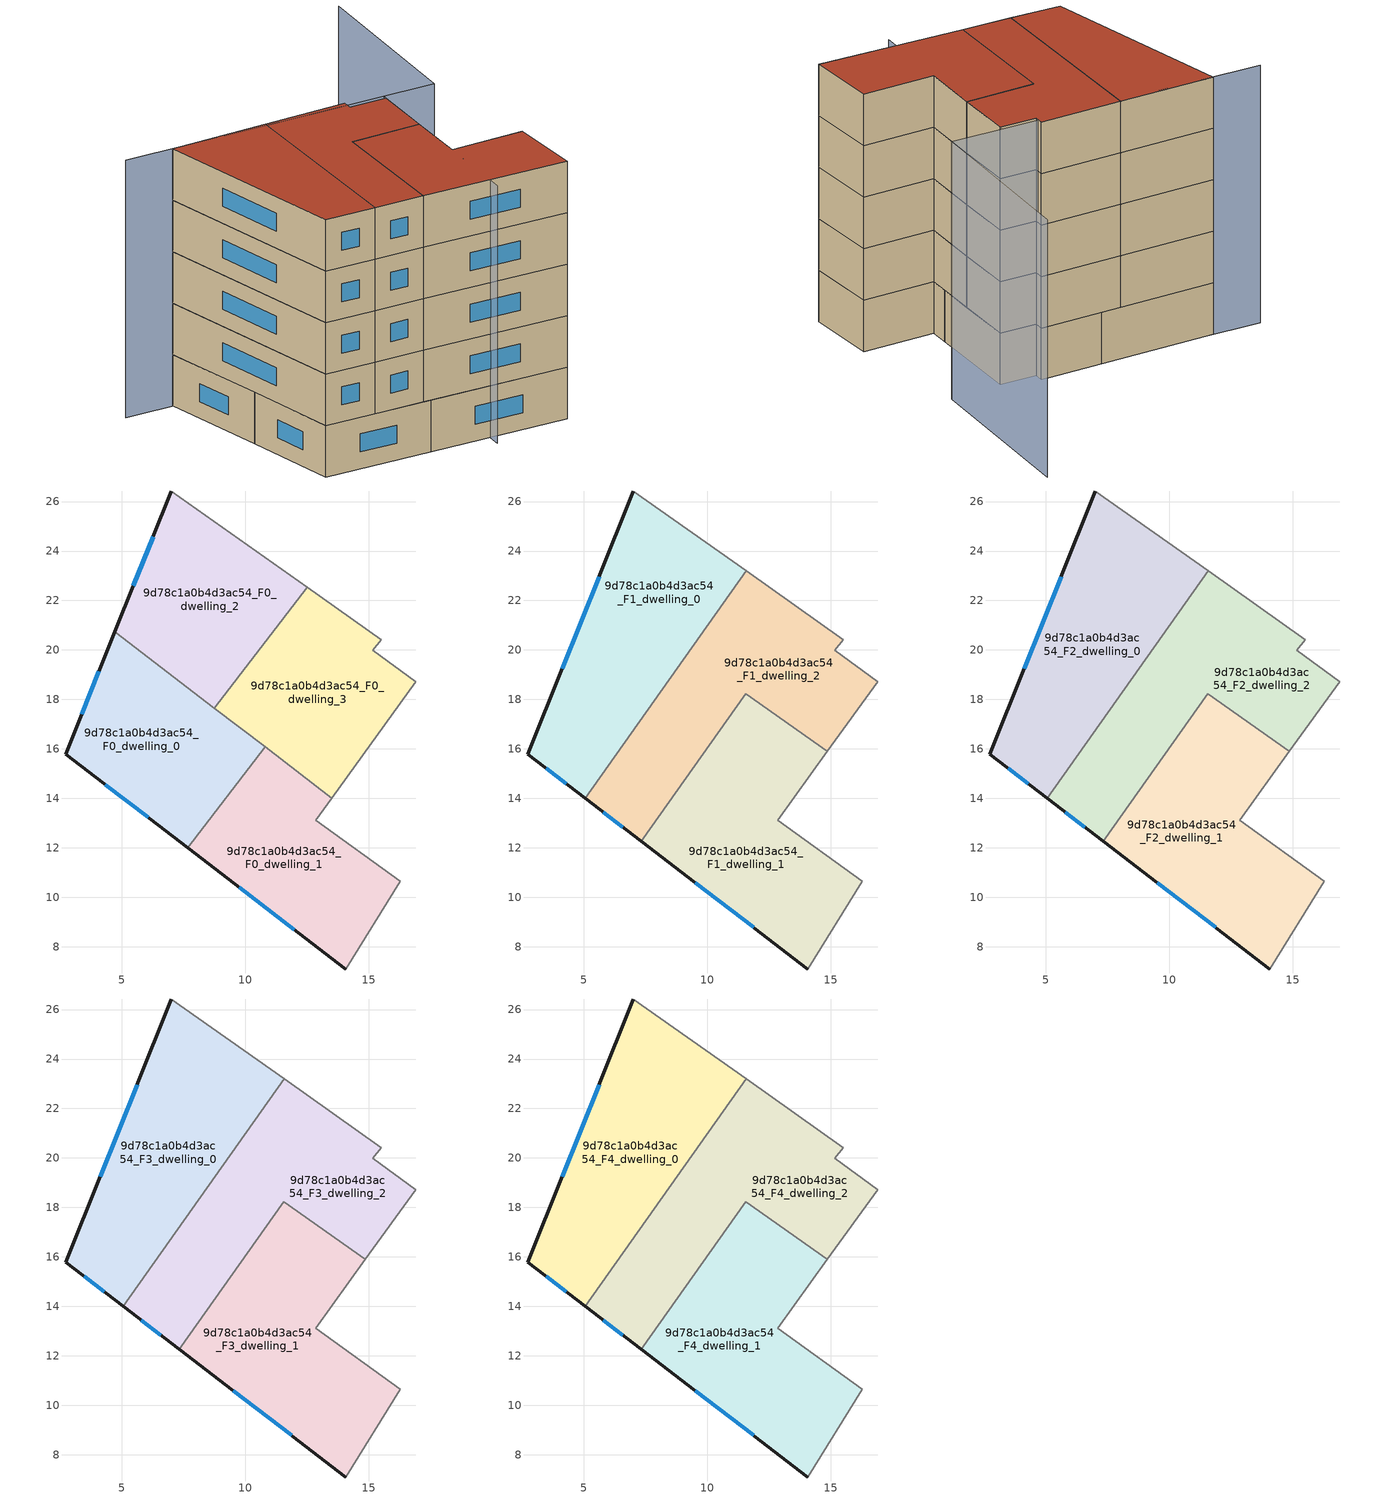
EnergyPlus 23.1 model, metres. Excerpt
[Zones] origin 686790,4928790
9d78c1a0b4d3ac54_F0_dwelling_0
 floor ground (EU_floor_Construction): 10.8,16.08 7.67,12 8.75,17.65 z0; 8.75,17.65 7.67,12 2.74,15.79 4.73,20.74 z0
 wall outside (EU_wall_Construction): 4.73,20.74 2.74,15.79 7.67,12 z0:3
 wall to 9d78c1a0b4d3ac54_F0_dwelling_1 (EU_wall_Construction): 7.67,12 10.8,16.08 z0:3
 wall to 9d78c1a0b4d3ac54_F0_dwelling_2 (EU_wall_Construction): 8.75,17.65 4.73,20.74 z0:3
 wall to 9d78c1a0b4d3ac54_F0_dwelling_3 (EU_wall_Construction): 10.8,16.08 8.75,17.65 z0:3
 window (EU_Window_Construction): 4.34,14.56 6.07,13.23 / 4.08,19.13 3.39,17.4 z0.98:2.02
9d78c1a0b4d3ac54_F0_dwelling_1
 floor ground (EU_floor_Construction): 13.49,14.01 12.84,13.11 16.27,10.64 14.06,7.1 7.67,12 10.8,16.08 z0
 wall outside (EU_wall_Construction): 7.67,12 14.06,7.1 z0:3
 wall adiabatic (EU_wall_Construction): 14.06,7.1 16.27,10.64 12.84,13.11 13.49,14.01 z0:3
 wall to 9d78c1a0b4d3ac54_F0_dwelling_3 (EU_wall_Construction): 13.49,14.01 10.81,16.08 z0:3
 window (EU_Window_Construction): 9.75,10.41 11.98,8.69 z0.98:2.02
9d78c1a0b4d3ac54_F0_dwelling_2
 floor ground (EU_floor_Construction): 12.5,22.54 8.75,17.65 4.73,20.74 7.01,26.43 z0
 wall outside (EU_wall_Construction): 7.01,26.43 4.73,20.74 z0:3
 wall adiabatic (EU_wall_Construction): 12.5,22.54 7.01,26.43 z0:3
 wall to 9d78c1a0b4d3ac54_F0_dwelling_3 (EU_wall_Construction): 8.75,17.65 12.5,22.54 z0:3
 window (EU_Window_Construction): 6.27,24.58 5.47,22.59 z0.98:2.02
9d78c1a0b4d3ac54_F0_dwelling_3
 floor ground (EU_floor_Construction): 15.49,20.42 15.16,19.98 16.89,18.71 13.49,14.01 8.75,17.65 12.5,22.54 z0
 wall adiabatic (EU_wall_Construction): 13.49,14.01 16.89,18.71 15.16,19.98 15.49,20.42 12.5,22.54 z0:3
 ceiling adiabatic (EU_roof_Construction): 13.49,14.01 14.85,15.89 11.55,18.24 10.29,16.47 z3
9d78c1a0b4d3ac54_F1_dwelling_0
 floor to 9d78c1a0b4d3ac54_F0_dwelling_0 (EU_floor_Construction): 8.03,18.21 5.06,14.01 2.74,15.79 4.73,20.74 z3
 floor to 9d78c1a0b4d3ac54_F0_dwelling_2 (EU_floor_Construction): 11.57,23.2 8.03,18.21 4.73,20.74 7.01,26.43 z3
 wall outside (EU_wall_Construction): 7.01,26.43 2.74,15.79 5.06,14.01 z3:6
 wall adiabatic (EU_wall_Construction): 11.57,23.2 7.01,26.43 z3:6
 wall to 9d78c1a0b4d3ac54_F1_dwelling_2 (EU_wall_Construction): 5.06,14.01 11.57,23.2 z3:6
 window (EU_Window_Construction): 3.49,15.21 4.3,14.59 / 5.62,22.97 4.13,19.25 z3.98:5.02
9d78c1a0b4d3ac54_F1_dwelling_1
 floor to 9d78c1a0b4d3ac54_F0_dwelling_0 (EU_floor_Construction): 10.8,16.08 7.67,12 7.32,12.27 10.29,16.47 z3
 floor adiabatic (EU_floor_Construction): 11.55,18.24 10.8,16.08 10.29,16.47 z3; 14.85,15.89 13.49,14.01 13.24,14.21 14.06,16.46 z3; 14.06,16.46 13.24,14.21 10.8,16.08 11.55,18.24 z3
 floor to 9d78c1a0b4d3ac54_F0_dwelling_1 (EU_floor_Construction): 13.24,14.21 12.84,13.11 16.27,10.64 14.06,7.1 7.67,12 10.8,16.08 z3; 13.49,14.01 12.84,13.11 13.24,14.21 z3
 wall outside (EU_wall_Construction): 7.32,12.27 14.06,7.1 z3:6
 wall adiabatic (EU_wall_Construction): 14.06,7.1 16.27,10.64 12.84,13.11 14.85,15.89 z3:6
 wall to 9d78c1a0b4d3ac54_F1_dwelling_2 (EU_wall_Construction): 14.85,15.89 11.55,18.24 7.32,12.27 z3:6
 window (EU_Window_Construction): 9.51,10.59 11.87,8.78 z3.98:5.02
9d78c1a0b4d3ac54_F1_dwelling_2
 floor to 9d78c1a0b4d3ac54_F0_dwelling_0 (EU_floor_Construction): 10.29,16.47 7.32,12.27 5.06,14.01 8.03,18.21 z3
 floor to 9d78c1a0b4d3ac54_F0_dwelling_3 (EU_floor_Construction): 11.55,18.24 10.29,16.47 8.75,17.65 z3; 15.49,20.42 15.16,19.98 16.89,18.71 14.85,15.89 11.55,18.24 8.75,17.65 12.5,22.54 z3
 floor to 9d78c1a0b4d3ac54_F0_dwelling_2 (EU_floor_Construction): 12.5,22.54 8.75,17.65 8.03,18.21 11.57,23.2 z3
 wall outside (EU_wall_Construction): 5.06,14.01 7.32,12.27 z3:6
 wall adiabatic (EU_wall_Construction): 14.85,15.89 16.89,18.71 15.16,19.98 15.49,20.42 11.57,23.2 z3:6
 window (EU_Window_Construction): 5.79,13.45 6.58,12.84 z3.98:5.02
9d78c1a0b4d3ac54_F2_dwelling_0
 floor to 9d78c1a0b4d3ac54_F1_dwelling_0 (EU_floor_Construction): 11.57,23.2 5.06,14.01 2.74,15.79 7.01,26.43 z6
 wall outside (EU_wall_Construction): 7.01,26.43 2.74,15.79 5.06,14.01 z6:9
 wall adiabatic (EU_wall_Construction): 11.57,23.2 7.01,26.43 z6:9
 wall to 9d78c1a0b4d3ac54_F2_dwelling_2 (EU_wall_Construction): 5.06,14.01 11.57,23.2 z6:9
 window (EU_Window_Construction): 3.49,15.21 4.3,14.59 / 5.62,22.97 4.13,19.25 z6.98:8.02
9d78c1a0b4d3ac54_F2_dwelling_1
 floor to 9d78c1a0b4d3ac54_F1_dwelling_1 (EU_floor_Construction): 14.85,15.89 12.84,13.11 16.27,10.64 14.06,7.1 7.32,12.27 11.55,18.24 z6
 wall outside (EU_wall_Construction): 7.32,12.27 14.06,7.1 z6:9
 wall adiabatic (EU_wall_Construction): 14.06,7.1 16.27,10.64 12.84,13.11 14.85,15.89 z6:9
 wall to 9d78c1a0b4d3ac54_F2_dwelling_2 (EU_wall_Construction): 14.85,15.89 11.55,18.24 7.32,12.27 z6:9
 window (EU_Window_Construction): 9.51,10.59 11.87,8.78 z6.98:8.02
9d78c1a0b4d3ac54_F2_dwelling_2
 floor to 9d78c1a0b4d3ac54_F1_dwelling_2 (EU_floor_Construction): 15.49,20.42 15.16,19.98 16.89,18.71 14.85,15.89 11.55,18.24 7.32,12.27 5.06,14.01 11.57,23.2 z6
 wall outside (EU_wall_Construction): 5.06,14.01 7.32,12.27 z6:9
 wall adiabatic (EU_wall_Construction): 14.85,15.89 16.89,18.71 15.16,19.98 15.49,20.42 11.57,23.2 z6:9
 window (EU_Window_Construction): 5.79,13.45 6.58,12.84 z6.98:8.02
9d78c1a0b4d3ac54_F3_dwelling_0
 floor to 9d78c1a0b4d3ac54_F2_dwelling_0 (EU_floor_Construction): 11.57,23.2 5.06,14.01 2.74,15.79 7.01,26.43 z9
 wall outside (EU_wall_Construction): 7.01,26.43 2.74,15.79 5.06,14.01 z9:12
 wall adiabatic (EU_wall_Construction): 11.57,23.2 7.01,26.43 z9:12
 wall to 9d78c1a0b4d3ac54_F3_dwelling_2 (EU_wall_Construction): 5.06,14.01 11.57,23.2 z9:12
 window (EU_Window_Construction): 3.49,15.21 4.3,14.59 / 5.62,22.97 4.13,19.25 z9.98:11.02
9d78c1a0b4d3ac54_F3_dwelling_1
 floor to 9d78c1a0b4d3ac54_F2_dwelling_1 (EU_floor_Construction): 14.85,15.89 12.84,13.11 16.27,10.64 14.06,7.1 7.32,12.27 11.55,18.24 z9
 wall outside (EU_wall_Construction): 7.32,12.27 14.06,7.1 z9:12
 wall adiabatic (EU_wall_Construction): 14.06,7.1 16.27,10.64 12.84,13.11 14.85,15.89 z9:12
 wall to 9d78c1a0b4d3ac54_F3_dwelling_2 (EU_wall_Construction): 14.85,15.89 11.55,18.24 7.32,12.27 z9:12
 window (EU_Window_Construction): 9.51,10.59 11.87,8.78 z9.98:11.02
9d78c1a0b4d3ac54_F3_dwelling_2
 floor to 9d78c1a0b4d3ac54_F2_dwelling_2 (EU_floor_Construction): 15.49,20.42 15.16,19.98 16.89,18.71 14.85,15.89 11.55,18.24 7.32,12.27 5.06,14.01 11.57,23.2 z9
 wall outside (EU_wall_Construction): 5.06,14.01 7.32,12.27 z9:12
 wall adiabatic (EU_wall_Construction): 14.85,15.89 16.89,18.71 15.16,19.98 15.49,20.42 11.57,23.2 z9:12
 window (EU_Window_Construction): 5.79,13.45 6.58,12.84 z9.98:11.02
9d78c1a0b4d3ac54_F4_dwelling_0
 floor to 9d78c1a0b4d3ac54_F3_dwelling_0 (EU_floor_Construction): 11.57,23.2 5.06,14.01 2.74,15.79 7.01,26.43 z12
 wall outside (EU_wall_Construction): 7.01,26.43 2.74,15.79 5.06,14.01 z12:15
 wall adiabatic (EU_wall_Construction): 11.57,23.2 7.01,26.43 z12:15
 wall to 9d78c1a0b4d3ac54_F4_dwelling_2 (EU_wall_Construction): 5.06,14.01 11.57,23.2 z12:15
 window (EU_Window_Construction): 3.49,15.21 4.3,14.59 / 5.62,22.97 4.13,19.25 z12.98:14.02
 roof outside (EU_roof_Construction): 5.06,14.01 11.57,23.2 7.01,26.43 2.74,15.79 z15
9d78c1a0b4d3ac54_F4_dwelling_1
 floor to 9d78c1a0b4d3ac54_F3_dwelling_1 (EU_floor_Construction): 14.85,15.89 12.84,13.11 16.27,10.64 14.06,7.1 7.32,12.27 11.55,18.24 z12
 wall outside (EU_wall_Construction): 7.32,12.27 14.06,7.1 z12:15
 wall adiabatic (EU_wall_Construction): 14.06,7.1 16.27,10.64 12.84,13.11 14.85,15.89 z12:15
 wall to 9d78c1a0b4d3ac54_F4_dwelling_2 (EU_wall_Construction): 14.85,15.89 11.55,18.24 7.32,12.27 z12:15
 window (EU_Window_Construction): 9.51,10.59 11.87,8.78 z12.98:14.02
 roof outside (EU_roof_Construction): 14.06,7.1 16.27,10.64 12.84,13.11 14.85,15.89 11.55,18.24 7.32,12.27 z15
9d78c1a0b4d3ac54_F4_dwelling_2
 floor to 9d78c1a0b4d3ac54_F3_dwelling_2 (EU_floor_Construction): 15.49,20.42 15.16,19.98 16.89,18.71 14.85,15.89 11.55,18.24 7.32,12.27 5.06,14.01 11.57,23.2 z12
 wall outside (EU_wall_Construction): 5.06,14.01 7.32,12.27 z12:15
 wall adiabatic (EU_wall_Construction): 14.85,15.89 16.89,18.71 15.16,19.98 15.49,20.42 11.57,23.2 z12:15
 window (EU_Window_Construction): 5.79,13.45 6.58,12.84 z12.98:14.02
 roof outside (EU_roof_Construction): 14.85,15.89 16.89,18.71 15.16,19.98 15.49,20.42 11.57,23.2 5.06,14.01 7.32,12.27 11.55,18.24 z15
shading: 9.97,9.25 17.02,18.89 / 25.65,25.32 19.43,17.07 / 19.43,17.07 4.78,28.11 z0:15
[Building]
EU S2 Campaign: North Axis=0; Terrain=City; Solar Distribution=FullExterior
[Site:Location]
Bologna: Latitude=44.5; Longitude=11.25; Time Zone=1; Elevation=37
[SizingPeriod:WeatherFileDays]
AnnualSizingPeriod: Begin Month=1; Begin Day of Month=1; End Month=12; End Day of Month=31; Day of Week for Start Day=Monday; Use Weather File Daylight Saving Period=No; Use Weather File Rain and Snow Indicators=No
[MATERIAL]
EU_InternalMass_Material: Roughness=MediumRough; Thickness=0.1; Conductivity=1; Density=1800; Specific Heat=900; Thermal Absorptance=0.9; Solar Absorptance=0.7; Visible Absorptance=0.7
[MATERIAL:NOMASS] Roughness=MediumRough; Thermal Absorptance=0.9; Solar Absorptance=0.7; Visible Absorptance=0.7
Name | Thermal Resistance
EU_wall_NoMass | 0.905828
EU_roof_NoMass | 0.37593
EU_floor_NoMass | 0.67114
[WINDOWMATERIAL:SIMPLEGLAZINGSYSTEM]
EU_Window_SimpleGlazing: UFactor=4.52486; Solar Heat Gain Coefficient=0.85; Visible Transmittance=0.85
[CONSTRUCTION]
EU_wall_Construction: EU_wall_NoMass
EU_roof_Construction: EU_roof_NoMass
EU_floor_Construction: EU_floor_NoMass
EU_InternalMass_Construction: EU_InternalMass_Material
EU_Window_Construction: EU_Window_SimpleGlazing
[ZONE] Type=1; Multiplier=1; Ceiling Height=autocalculate; Floor Area=autocalculate; Part of Total Floor Area=Yes
Name | Volume
9d78c1a0b4d3ac54_F0_dwelling_0 | 107.041
9d78c1a0b4d3ac54_F1_dwelling_0; 9d78c1a0b4d3ac54_F2_dwelling_2; 9d78c1a0b4d3ac54_F3_dwelling_2; 9d78c1a0b4d3ac54_F4_dwelling_2 | 142.718
9d78c1a0b4d3ac54_F2_dwelling_0; 9d78c1a0b4d3ac54_F3_dwelling_0; 9d78c1a0b4d3ac54_F4_dwelling_0; 9d78c1a0b4d3ac54_F1_dwelling_1 | 142.72
9d78c1a0b4d3ac54_F0_dwelling_1 | 107.045
9d78c1a0b4d3ac54_F2_dwelling_1; 9d78c1a0b4d3ac54_F3_dwelling_1; 9d78c1a0b4d3ac54_F4_dwelling_1 | 142.721
9d78c1a0b4d3ac54_F0_dwelling_2 | 107.035
9d78c1a0b4d3ac54_F1_dwelling_2 | 142.714
9d78c1a0b4d3ac54_F0_dwelling_3 | 107.053
[INTERNALMASS] Construction=EU_InternalMass_Construction
Name | Zone or ZoneList | Surface Area
9d78c1a0b4d3ac54_F0_dwelling_0_EU_InternalMass | 9d78c1a0b4d3ac54_F0_dwelling_0 | 35.6791
9d78c1a0b4d3ac54_F0_dwelling_1_EU_InternalMass | 9d78c1a0b4d3ac54_F0_dwelling_1 | 35.6808
9d78c1a0b4d3ac54_F0_dwelling_2_EU_InternalMass | 9d78c1a0b4d3ac54_F0_dwelling_2 | 35.6791
9d78c1a0b4d3ac54_F0_dwelling_3_EU_InternalMass | 9d78c1a0b4d3ac54_F0_dwelling_3 | 35.6837
9d78c1a0b4d3ac54_F1_dwelling_0_EU_InternalMass | 9d78c1a0b4d3ac54_F1_dwelling_0 | 47.5745
9d78c1a0b4d3ac54_F1_dwelling_1_EU_InternalMass | 9d78c1a0b4d3ac54_F1_dwelling_1 | 47.5734
9d78c1a0b4d3ac54_F1_dwelling_2_EU_InternalMass | 9d78c1a0b4d3ac54_F1_dwelling_2 | 47.5723
9d78c1a0b4d3ac54_F2_dwelling_0_EU_InternalMass | 9d78c1a0b4d3ac54_F2_dwelling_0 | 47.5745
9d78c1a0b4d3ac54_F2_dwelling_1_EU_InternalMass | 9d78c1a0b4d3ac54_F2_dwelling_1 | 47.5734
9d78c1a0b4d3ac54_F2_dwelling_2_EU_InternalMass | 9d78c1a0b4d3ac54_F2_dwelling_2 | 47.5723
9d78c1a0b4d3ac54_F3_dwelling_0_EU_InternalMass | 9d78c1a0b4d3ac54_F3_dwelling_0 | 47.5745
9d78c1a0b4d3ac54_F3_dwelling_1_EU_InternalMass | 9d78c1a0b4d3ac54_F3_dwelling_1 | 47.5734
9d78c1a0b4d3ac54_F3_dwelling_2_EU_InternalMass | 9d78c1a0b4d3ac54_F3_dwelling_2 | 47.5723
9d78c1a0b4d3ac54_F4_dwelling_0_EU_InternalMass | 9d78c1a0b4d3ac54_F4_dwelling_0 | 47.5745
9d78c1a0b4d3ac54_F4_dwelling_1_EU_InternalMass | 9d78c1a0b4d3ac54_F4_dwelling_1 | 47.5734
9d78c1a0b4d3ac54_F4_dwelling_2_EU_InternalMass | 9d78c1a0b4d3ac54_F4_dwelling_2 | 47.5723
[OTHEREQUIPMENT] Fuel Type=Electricity; Design Level Calculation Method=Watts/Area; Power per Zone Floor Area=1; Fraction Latent=0; Fraction Radiant=0; Fraction Lost=0; Carbon Dioxide Generation Rate=0; EndUse Subcategory=EU_Step8_InternalGains
Name | Zone or ZoneList or Space or SpaceList | Schedule
EU_Step8_InternalGain_9d78c1a0b4d3ac54_F0_dwelling_0_f000 | 9d78c1a0b4d3ac54_F0_dwelling_0 | EU_Step8_GainSchedule_9d78c1a0b4d3ac54_F0_dwelling_0_f000
EU_Step8_InternalGain_9d78c1a0b4d3ac54_F0_dwelling_1_f000 | 9d78c1a0b4d3ac54_F0_dwelling_1 | EU_Step8_GainSchedule_9d78c1a0b4d3ac54_F0_dwelling_1_f000
EU_Step8_InternalGain_9d78c1a0b4d3ac54_F0_dwelling_2_f000 | 9d78c1a0b4d3ac54_F0_dwelling_2 | EU_Step8_GainSchedule_9d78c1a0b4d3ac54_F0_dwelling_2_f000
EU_Step8_InternalGain_9d78c1a0b4d3ac54_F0_dwelling_3_f000 | 9d78c1a0b4d3ac54_F0_dwelling_3 | EU_Step8_GainSchedule_9d78c1a0b4d3ac54_F0_dwelling_3_f000
EU_Step8_InternalGain_9d78c1a0b4d3ac54_F1_dwelling_0_f000 | 9d78c1a0b4d3ac54_F1_dwelling_0 | EU_Step8_GainSchedule_9d78c1a0b4d3ac54_F1_dwelling_0_f000
EU_Step8_InternalGain_9d78c1a0b4d3ac54_F1_dwelling_1_f000 | 9d78c1a0b4d3ac54_F1_dwelling_1 | EU_Step8_GainSchedule_9d78c1a0b4d3ac54_F1_dwelling_1_f000
EU_Step8_InternalGain_9d78c1a0b4d3ac54_F1_dwelling_2_f000 | 9d78c1a0b4d3ac54_F1_dwelling_2 | EU_Step8_GainSchedule_9d78c1a0b4d3ac54_F1_dwelling_2_f000
EU_Step8_InternalGain_9d78c1a0b4d3ac54_F2_dwelling_0_f000 | 9d78c1a0b4d3ac54_F2_dwelling_0 | EU_Step8_GainSchedule_9d78c1a0b4d3ac54_F2_dwelling_0_f000
EU_Step8_InternalGain_9d78c1a0b4d3ac54_F2_dwelling_1_f000 | 9d78c1a0b4d3ac54_F2_dwelling_1 | EU_Step8_GainSchedule_9d78c1a0b4d3ac54_F2_dwelling_1_f000
EU_Step8_InternalGain_9d78c1a0b4d3ac54_F2_dwelling_2_f000 | 9d78c1a0b4d3ac54_F2_dwelling_2 | EU_Step8_GainSchedule_9d78c1a0b4d3ac54_F2_dwelling_2_f000
EU_Step8_InternalGain_9d78c1a0b4d3ac54_F3_dwelling_0_f000 | 9d78c1a0b4d3ac54_F3_dwelling_0 | EU_Step8_GainSchedule_9d78c1a0b4d3ac54_F3_dwelling_0_f000
EU_Step8_InternalGain_9d78c1a0b4d3ac54_F3_dwelling_1_f000 | 9d78c1a0b4d3ac54_F3_dwelling_1 | EU_Step8_GainSchedule_9d78c1a0b4d3ac54_F3_dwelling_1_f000
EU_Step8_InternalGain_9d78c1a0b4d3ac54_F3_dwelling_2_f000 | 9d78c1a0b4d3ac54_F3_dwelling_2 | EU_Step8_GainSchedule_9d78c1a0b4d3ac54_F3_dwelling_2_f000
EU_Step8_InternalGain_9d78c1a0b4d3ac54_F4_dwelling_0_f000 | 9d78c1a0b4d3ac54_F4_dwelling_0 | EU_Step8_GainSchedule_9d78c1a0b4d3ac54_F4_dwelling_0_f000
EU_Step8_InternalGain_9d78c1a0b4d3ac54_F4_dwelling_1_f000 | 9d78c1a0b4d3ac54_F4_dwelling_1 | EU_Step8_GainSchedule_9d78c1a0b4d3ac54_F4_dwelling_1_f000
EU_Step8_InternalGain_9d78c1a0b4d3ac54_F4_dwelling_2_f000 | 9d78c1a0b4d3ac54_F4_dwelling_2 | EU_Step8_GainSchedule_9d78c1a0b4d3ac54_F4_dwelling_2_f000
[ZONEVENTILATION:DESIGNFLOWRATE] Schedule=EU_AlwaysOn; Design Flow Rate Calculation Method=AirChanges/Hour; Air Changes per Hour=0.73129; Ventilation Type=Natural; Fan Pressure Rise=0; Fan Total Efficiency=1; Constant Term Coefficient=1; Temperature Term Coefficient=0; Velocity Term Coefficient=0; Velocity Squared Term Coefficient=0; Minimum Indoor Temperature=-100; Maximum Indoor Temperature=100; Delta Temperature=-100; Minimum Outdoor Temperature=-100; Maximum Outdoor Temperature=100; Maximum Wind Speed=40
Name | Zone or ZoneList or Space or SpaceList
EU_ConstantAir_9d78c1a0b4d3ac54_F0_dwelling_0 | 9d78c1a0b4d3ac54_F0_dwelling_0
EU_ConstantAir_9d78c1a0b4d3ac54_F0_dwelling_1 | 9d78c1a0b4d3ac54_F0_dwelling_1
EU_ConstantAir_9d78c1a0b4d3ac54_F0_dwelling_2 | 9d78c1a0b4d3ac54_F0_dwelling_2
EU_ConstantAir_9d78c1a0b4d3ac54_F0_dwelling_3 | 9d78c1a0b4d3ac54_F0_dwelling_3
EU_ConstantAir_9d78c1a0b4d3ac54_F1_dwelling_0 | 9d78c1a0b4d3ac54_F1_dwelling_0
EU_ConstantAir_9d78c1a0b4d3ac54_F1_dwelling_1 | 9d78c1a0b4d3ac54_F1_dwelling_1
EU_ConstantAir_9d78c1a0b4d3ac54_F1_dwelling_2 | 9d78c1a0b4d3ac54_F1_dwelling_2
EU_ConstantAir_9d78c1a0b4d3ac54_F2_dwelling_0 | 9d78c1a0b4d3ac54_F2_dwelling_0
EU_ConstantAir_9d78c1a0b4d3ac54_F2_dwelling_1 | 9d78c1a0b4d3ac54_F2_dwelling_1
EU_ConstantAir_9d78c1a0b4d3ac54_F2_dwelling_2 | 9d78c1a0b4d3ac54_F2_dwelling_2
EU_ConstantAir_9d78c1a0b4d3ac54_F3_dwelling_0 | 9d78c1a0b4d3ac54_F3_dwelling_0
EU_ConstantAir_9d78c1a0b4d3ac54_F3_dwelling_1 | 9d78c1a0b4d3ac54_F3_dwelling_1
EU_ConstantAir_9d78c1a0b4d3ac54_F3_dwelling_2 | 9d78c1a0b4d3ac54_F3_dwelling_2
EU_ConstantAir_9d78c1a0b4d3ac54_F4_dwelling_0 | 9d78c1a0b4d3ac54_F4_dwelling_0
EU_ConstantAir_9d78c1a0b4d3ac54_F4_dwelling_1 | 9d78c1a0b4d3ac54_F4_dwelling_1
EU_ConstantAir_9d78c1a0b4d3ac54_F4_dwelling_2 | 9d78c1a0b4d3ac54_F4_dwelling_2
[HVACTEMPLATE:THERMOSTAT] Constant Heating Setpoint=20; Constant Cooling Setpoint=50
EU_HeatOnly_9d78c1a0b4d3ac54_F0_dwelling_0; EU_HeatOnly_9d78c1a0b4d3ac54_F0_dwelling_1; EU_HeatOnly_9d78c1a0b4d3ac54_F0_dwelling_2; EU_HeatOnly_9d78c1a0b4d3ac54_F0_dwelling_3; EU_HeatOnly_9d78c1a0b4d3ac54_F1_dwelling_0; EU_HeatOnly_9d78c1a0b4d3ac54_F1_dwelling_1; EU_HeatOnly_9d78c1a0b4d3ac54_F1_dwelling_2; EU_HeatOnly_9d78c1a0b4d3ac54_F2_dwelling_0; EU_HeatOnly_9d78c1a0b4d3ac54_F2_dwelling_1; EU_HeatOnly_9d78c1a0b4d3ac54_F2_dwelling_2; EU_HeatOnly_9d78c1a0b4d3ac54_F3_dwelling_0; EU_HeatOnly_9d78c1a0b4d3ac54_F3_dwelling_1; EU_HeatOnly_9d78c1a0b4d3ac54_F3_dwelling_2; EU_HeatOnly_9d78c1a0b4d3ac54_F4_dwelling_0; EU_HeatOnly_9d78c1a0b4d3ac54_F4_dwelling_1; EU_HeatOnly_9d78c1a0b4d3ac54_F4_dwelling_2
[HVACTEMPLATE:ZONE:IDEALLOADSAIRSYSTEM] System Availability Schedule=EU_AlwaysOn; Maximum Heating Supply Air Temperature=50; Minimum Cooling Supply Air Temperature=13; Maximum Heating Supply Air Humidity Ratio=0.0156; Minimum Cooling Supply Air Humidity Ratio=0.0077; Heating Limit=NoLimit; Cooling Limit=NoLimit; Heating Availability Schedule=EU_AlwaysOn; Cooling Availability Schedule=EU_CoolingOff; Dehumidification Control Type=ConstantSensibleHeatRatio; Cooling Sensible Heat Ratio=0.7; Dehumidification Setpoint=60; Humidification Control Type=None; Humidification Setpoint=30; Outdoor Air Method=None; Outdoor Air Flow Rate per Person=0.00944; Outdoor Air Flow Rate per Zone Floor Area=0; Outdoor Air Flow Rate per Zone=0; Demand Controlled Ventilation Type=None; Outdoor Air Economizer Type=NoEconomizer; Heat Recovery Type=None; Sensible Heat Recovery Effectiveness=0.7; Latent Heat Recovery Effectiveness=0.65
Name | Template Thermostat
9d78c1a0b4d3ac54_F0_dwelling_0 | EU_HeatOnly_9d78c1a0b4d3ac54_F0_dwelling_0
9d78c1a0b4d3ac54_F0_dwelling_1 | EU_HeatOnly_9d78c1a0b4d3ac54_F0_dwelling_1
9d78c1a0b4d3ac54_F0_dwelling_2 | EU_HeatOnly_9d78c1a0b4d3ac54_F0_dwelling_2
9d78c1a0b4d3ac54_F0_dwelling_3 | EU_HeatOnly_9d78c1a0b4d3ac54_F0_dwelling_3
9d78c1a0b4d3ac54_F1_dwelling_0 | EU_HeatOnly_9d78c1a0b4d3ac54_F1_dwelling_0
9d78c1a0b4d3ac54_F1_dwelling_1 | EU_HeatOnly_9d78c1a0b4d3ac54_F1_dwelling_1
9d78c1a0b4d3ac54_F1_dwelling_2 | EU_HeatOnly_9d78c1a0b4d3ac54_F1_dwelling_2
9d78c1a0b4d3ac54_F2_dwelling_0 | EU_HeatOnly_9d78c1a0b4d3ac54_F2_dwelling_0
9d78c1a0b4d3ac54_F2_dwelling_1 | EU_HeatOnly_9d78c1a0b4d3ac54_F2_dwelling_1
9d78c1a0b4d3ac54_F2_dwelling_2 | EU_HeatOnly_9d78c1a0b4d3ac54_F2_dwelling_2
9d78c1a0b4d3ac54_F3_dwelling_0 | EU_HeatOnly_9d78c1a0b4d3ac54_F3_dwelling_0
9d78c1a0b4d3ac54_F3_dwelling_1 | EU_HeatOnly_9d78c1a0b4d3ac54_F3_dwelling_1
9d78c1a0b4d3ac54_F3_dwelling_2 | EU_HeatOnly_9d78c1a0b4d3ac54_F3_dwelling_2
9d78c1a0b4d3ac54_F4_dwelling_0 | EU_HeatOnly_9d78c1a0b4d3ac54_F4_dwelling_0
9d78c1a0b4d3ac54_F4_dwelling_1 | EU_HeatOnly_9d78c1a0b4d3ac54_F4_dwelling_1
9d78c1a0b4d3ac54_F4_dwelling_2 | EU_HeatOnly_9d78c1a0b4d3ac54_F4_dwelling_2
[SIZING:ZONE] Zone Cooling Design Supply Air Temperature Input Method=SupplyAirTemperature; Zone Cooling Design Supply Air Temperature=13; Zone Heating Design Supply Air Temperature Input Method=SupplyAirTemperature; Zone Heating Design Supply Air Temperature=50; Zone Cooling Design Supply Air Humidity Ratio=0.008; Zone Heating Design Supply Air Humidity Ratio=0.008; Cooling Design Air Flow Method=DesignDay; Cooling Design Air Flow Rate=0; Cooling Minimum Air Flow per Zone Floor Area=0.000762; Cooling Minimum Air Flow=0; Cooling Minimum Air Flow Fraction=0.2; Heating Design Air Flow Method=DesignDay; Heating Design Air Flow Rate=0; Heating Maximum Air Flow per Zone Floor Area=0.002032; Heating Maximum Air Flow=0.141576; Heating Maximum Air Flow Fraction=0.3; Account for Dedicated Outdoor Air System=No; Dedicated Outdoor Air System Control Strategy=NeutralSupplyAir; Dedicated Outdoor Air Low Setpoint Temperature for Design=autosize; Dedicated Outdoor Air High Setpoint Temperature for Design=autosize; Zone Load Sizing Method=Sensible Load Only No Latent Load; Zone Latent Cooling Design Supply Air Humidity Ratio Input Method=HumidityRatioDifference; Zone Cooling Design Supply Air Humidity Ratio Difference=0.005; Zone Latent Heating Design Supply Air Humidity Ratio Input Method=HumidityRatioDifference; Zone Humidification Design Supply Air Humidity Ratio Difference=0.005
9d78c1a0b4d3ac54_F0_dwelling_0; 9d78c1a0b4d3ac54_F0_dwelling_1; 9d78c1a0b4d3ac54_F0_dwelling_2; 9d78c1a0b4d3ac54_F0_dwelling_3; 9d78c1a0b4d3ac54_F1_dwelling_0; 9d78c1a0b4d3ac54_F1_dwelling_1; 9d78c1a0b4d3ac54_F1_dwelling_2; 9d78c1a0b4d3ac54_F2_dwelling_0; 9d78c1a0b4d3ac54_F2_dwelling_1; 9d78c1a0b4d3ac54_F2_dwelling_2; 9d78c1a0b4d3ac54_F3_dwelling_0; 9d78c1a0b4d3ac54_F3_dwelling_1; 9d78c1a0b4d3ac54_F3_dwelling_2; 9d78c1a0b4d3ac54_F4_dwelling_0; 9d78c1a0b4d3ac54_F4_dwelling_1; 9d78c1a0b4d3ac54_F4_dwelling_2
[SCHEDULE:CONSTANT]
Name | Hourly Value
EU_AlwaysOn | 1
EU_CoolingOff | 0
[SCHEDULE:FILE] Column Number=1; Rows to Skip at Top=0; Number of Hours of Data=8760; Column Separator=Comma; Interpolate to Timestep=No; Minutes per Item=60; Adjust Schedule for Daylight Savings=Yes
Name | File
EU_Step8_GainSchedule_9d78c1a0b4d3ac54_F0_dwelling_0_f000 | ../../schedules/9d78c1a0b4d3ac54/9d78c1a0b4d3ac54_F0_dwelling_0_f000_gain.csv
EU_Step8_GainSchedule_9d78c1a0b4d3ac54_F0_dwelling_1_f000 | ../../schedules/9d78c1a0b4d3ac54/9d78c1a0b4d3ac54_F0_dwelling_1_f000_gain.csv
EU_Step8_GainSchedule_9d78c1a0b4d3ac54_F0_dwelling_2_f000 | ../../schedules/9d78c1a0b4d3ac54/9d78c1a0b4d3ac54_F0_dwelling_2_f000_gain.csv
EU_Step8_GainSchedule_9d78c1a0b4d3ac54_F0_dwelling_3_f000 | ../../schedules/9d78c1a0b4d3ac54/9d78c1a0b4d3ac54_F0_dwelling_3_f000_gain.csv
EU_Step8_GainSchedule_9d78c1a0b4d3ac54_F1_dwelling_0_f000 | ../../schedules/9d78c1a0b4d3ac54/9d78c1a0b4d3ac54_F1_dwelling_0_f000_gain.csv
EU_Step8_GainSchedule_9d78c1a0b4d3ac54_F1_dwelling_1_f000 | ../../schedules/9d78c1a0b4d3ac54/9d78c1a0b4d3ac54_F1_dwelling_1_f000_gain.csv
EU_Step8_GainSchedule_9d78c1a0b4d3ac54_F1_dwelling_2_f000 | ../../schedules/9d78c1a0b4d3ac54/9d78c1a0b4d3ac54_F1_dwelling_2_f000_gain.csv
EU_Step8_GainSchedule_9d78c1a0b4d3ac54_F2_dwelling_0_f000 | ../../schedules/9d78c1a0b4d3ac54/9d78c1a0b4d3ac54_F2_dwelling_0_f000_gain.csv
EU_Step8_GainSchedule_9d78c1a0b4d3ac54_F2_dwelling_1_f000 | ../../schedules/9d78c1a0b4d3ac54/9d78c1a0b4d3ac54_F2_dwelling_1_f000_gain.csv
EU_Step8_GainSchedule_9d78c1a0b4d3ac54_F2_dwelling_2_f000 | ../../schedules/9d78c1a0b4d3ac54/9d78c1a0b4d3ac54_F2_dwelling_2_f000_gain.csv
EU_Step8_GainSchedule_9d78c1a0b4d3ac54_F3_dwelling_0_f000 | ../../schedules/9d78c1a0b4d3ac54/9d78c1a0b4d3ac54_F3_dwelling_0_f000_gain.csv
EU_Step8_GainSchedule_9d78c1a0b4d3ac54_F3_dwelling_1_f000 | ../../schedules/9d78c1a0b4d3ac54/9d78c1a0b4d3ac54_F3_dwelling_1_f000_gain.csv
EU_Step8_GainSchedule_9d78c1a0b4d3ac54_F3_dwelling_2_f000 | ../../schedules/9d78c1a0b4d3ac54/9d78c1a0b4d3ac54_F3_dwelling_2_f000_gain.csv
EU_Step8_GainSchedule_9d78c1a0b4d3ac54_F4_dwelling_0_f000 | ../../schedules/9d78c1a0b4d3ac54/9d78c1a0b4d3ac54_F4_dwelling_0_f000_gain.csv
EU_Step8_GainSchedule_9d78c1a0b4d3ac54_F4_dwelling_1_f000 | ../../schedules/9d78c1a0b4d3ac54/9d78c1a0b4d3ac54_F4_dwelling_1_f000_gain.csv
EU_Step8_GainSchedule_9d78c1a0b4d3ac54_F4_dwelling_2_f000 | ../../schedules/9d78c1a0b4d3ac54/9d78c1a0b4d3ac54_F4_dwelling_2_f000_gain.csv
